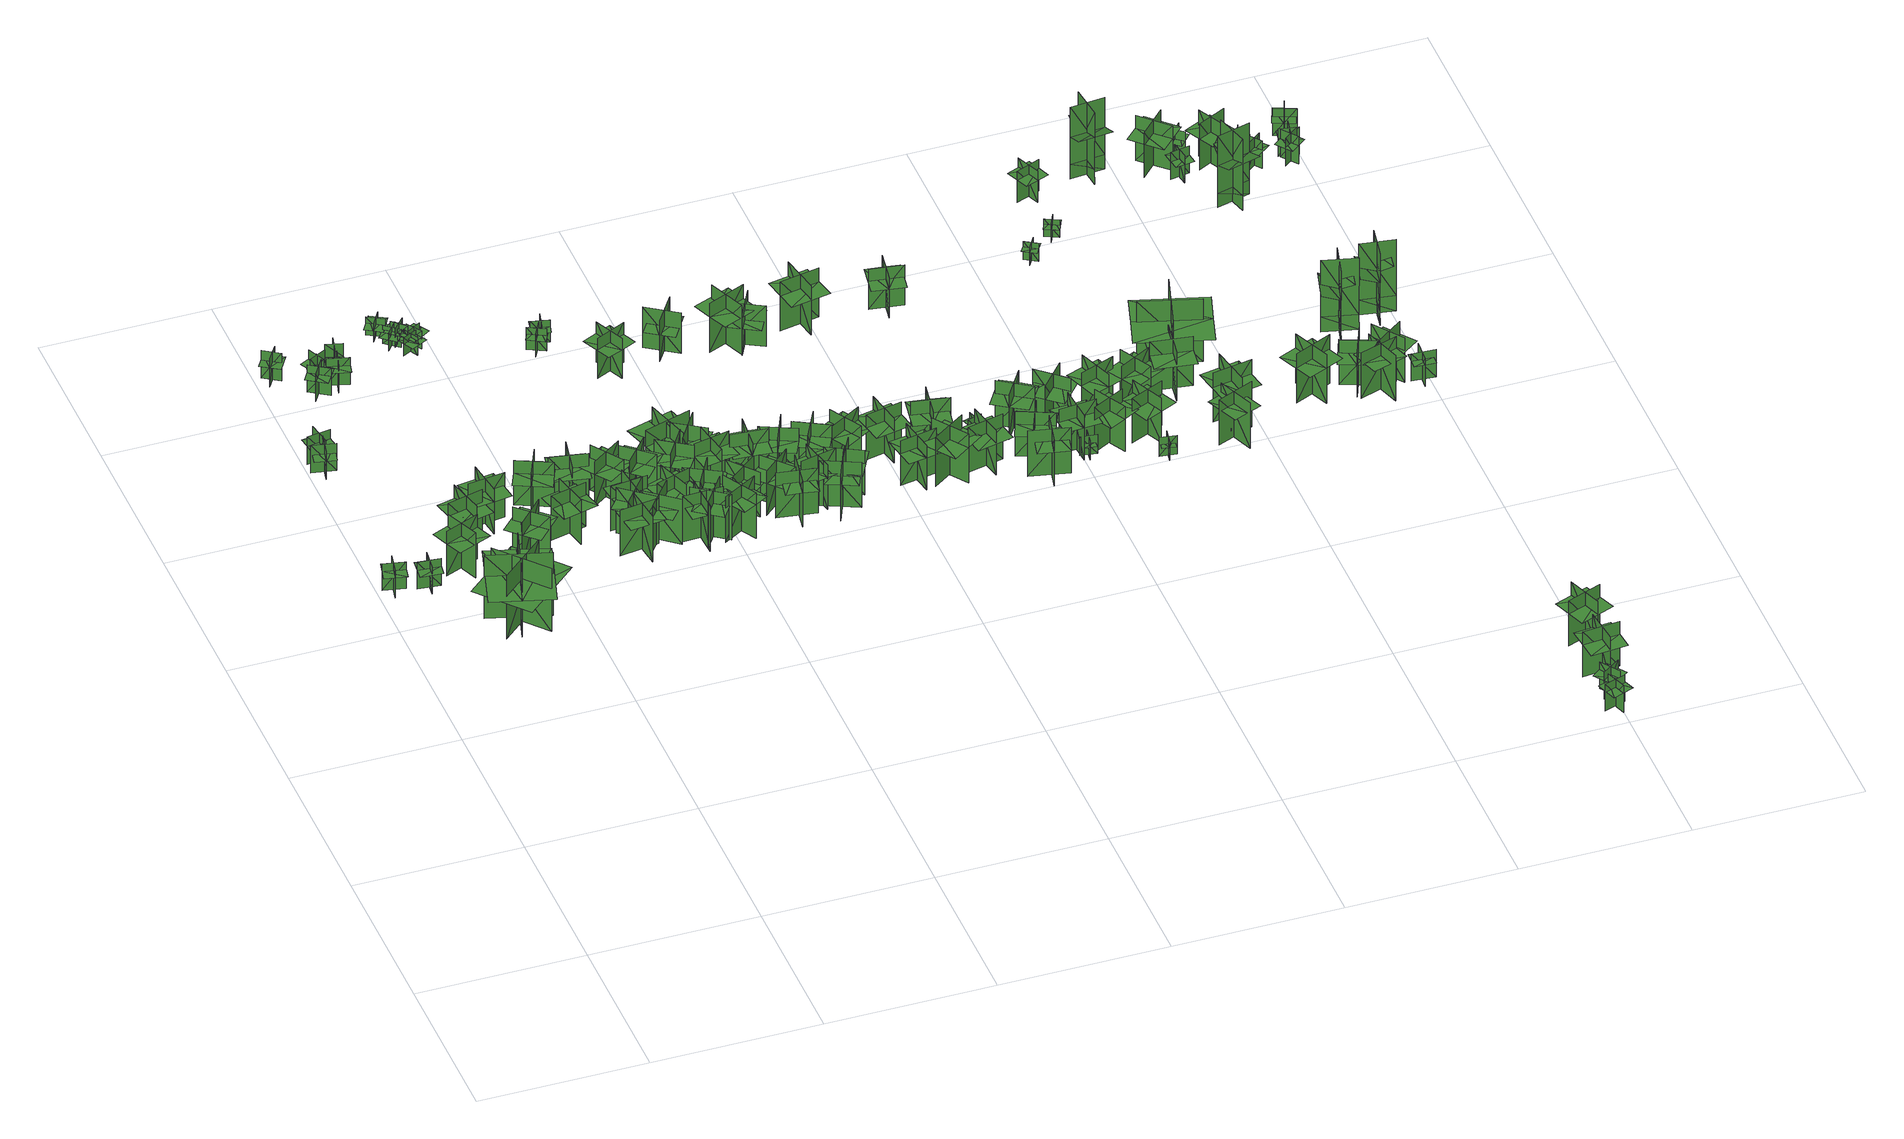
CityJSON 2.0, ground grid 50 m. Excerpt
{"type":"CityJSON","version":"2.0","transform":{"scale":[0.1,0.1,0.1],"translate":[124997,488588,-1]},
"CityObjects":{
"tree1":{"type":"SolitaryVegetationObject","geometry":[{"type":"MultiSurface","lod":"1","boundaries":[[[0,1,2]],[[0,2,3]],[[4,5,6]],[[4,6,7]],[[8,9,10]],[[8,10,11]],[[8,11,12]],[[8,12,13]]]}]},
"tree2":{"type":"SolitaryVegetationObject","geometry":[{"type":"MultiSurface","lod":"1","boundaries":[[[14,15,16]],[[14,16,17]],[[18,19,20]],[[18,20,21]],[[22,23,24]],[[22,24,25]],[[22,25,26]],[[22,26,27]]]}]},
"tree3":{"type":"SolitaryVegetationObject","geometry":[{"type":"MultiSurface","lod":"1","boundaries":[[[28,29,30]],[[28,30,31]],[[32,33,34]],[[32,34,35]],[[36,37,38]],[[36,38,39]],[[36,37,40]],[[36,40,41]]]}]},
"tree4":{"type":"SolitaryVegetationObject","geometry":[{"type":"MultiSurface","lod":"1","boundaries":[[[42,43,44]],[[42,44,45]],[[46,47,48]],[[46,48,49]],[[50,51,52]],[[50,52,53]],[[50,51,54]],[[50,54,55]]]}]},
"tree5":{"type":"SolitaryVegetationObject","geometry":[{"type":"MultiSurface","lod":"1","boundaries":[[[56,57,58]],[[56,58,59]],[[60,61,62]],[[60,62,63]],[[64,65,66]],[[64,66,67]],[[64,67,68]],[[64,68,69]]]}]},
"tree6":{"type":"SolitaryVegetationObject","geometry":[{"type":"MultiSurface","lod":"1","boundaries":[[[70,71,72]],[[70,72,73]],[[74,75,76]],[[74,76,77]],[[78,79,80]],[[78,80,81]],[[78,81,82]],[[78,82,83]]]}]},
"tree7":{"type":"SolitaryVegetationObject","geometry":[{"type":"MultiSurface","lod":"1","boundaries":[[[84,85,86]],[[84,86,87]],[[88,89,90]],[[88,90,91]],[[92,93,94]],[[92,94,95]],[[92,95,96]],[[92,96,97]]]}]},
"tree8":{"type":"SolitaryVegetationObject","geometry":[{"type":"MultiSurface","lod":"1","boundaries":[[[98,99,100]],[[98,100,101]],[[102,103,104]],[[102,104,105]],[[106,107,108]],[[106,108,109]],[[106,109,110]],[[106,110,111]]]}]},
"tree9":{"type":"SolitaryVegetationObject","geometry":[{"type":"MultiSurface","lod":"1","boundaries":[[[112,113,114]],[[112,114,115]],[[116,117,118]],[[116,118,119]],[[120,121,122]],[[120,122,123]],[[120,124,125]],[[120,125,121]]]}]},
"tree10":{"type":"SolitaryVegetationObject","geometry":[{"type":"MultiSurface","lod":"1","boundaries":[[[126,127,128]],[[126,128,129]],[[130,131,132]],[[130,132,133]],[[134,135,136]],[[134,136,137]],[[134,137,138]],[[134,138,139]]]}]},
"tree11":{"type":"SolitaryVegetationObject","geometry":[{"type":"MultiSurface","lod":"1","boundaries":[[[140,141,142]],[[140,142,143]],[[144,145,146]],[[144,146,147]],[[148,149,150]],[[148,150,151]],[[148,151,152]],[[148,152,153]]]}]},
"tree12":{"type":"SolitaryVegetationObject","geometry":[{"type":"MultiSurface","lod":"1","boundaries":[[[154,155,156]],[[154,156,157]],[[158,159,160]],[[158,160,161]],[[162,163,164]],[[162,164,165]],[[162,166,167]],[[162,167,163]]]}]},
"tree13":{"type":"SolitaryVegetationObject","geometry":[{"type":"MultiSurface","lod":"1","boundaries":[[[168,169,170]],[[168,170,171]],[[172,173,174]],[[172,174,175]],[[176,177,178]],[[176,178,179]],[[176,179,180]],[[176,180,181]]]}]},
"tree14":{"type":"SolitaryVegetationObject","geometry":[{"type":"MultiSurface","lod":"1","boundaries":[[[182,183,184]],[[182,184,185]],[[186,187,188]],[[186,188,189]],[[190,191,192]],[[190,192,193]],[[190,193,194]],[[190,194,195]]]}]},
"tree15":{"type":"SolitaryVegetationObject","geometry":[{"type":"MultiSurface","lod":"1","boundaries":[[[196,197,198]],[[196,198,199]],[[200,201,202]],[[200,202,203]],[[204,205,206]],[[204,206,207]],[[204,207,208]],[[204,208,209]]]}]},
"tree16":{"type":"SolitaryVegetationObject","geometry":[{"type":"MultiSurface","lod":"1","boundaries":[[[210,211,212]],[[210,212,213]],[[214,215,216]],[[214,216,217]],[[218,219,215]],[[218,215,214]],[[220,221,211]],[[220,211,210]],[[210,211,222]],[[210,222,223]],[[210,224,225]],[[210,225,211]]]}]},
"tree17":{"type":"SolitaryVegetationObject","geometry":[{"type":"MultiSurface","lod":"1","boundaries":[[[226,227,228]],[[226,228,229]],[[230,231,232]],[[230,232,233]],[[234,235,236]],[[234,236,237]],[[234,237,238]],[[234,238,239]]]}]},
"tree18":{"type":"SolitaryVegetationObject","geometry":[{"type":"MultiSurface","lod":"1","boundaries":[[[240,241,242]],[[240,242,243]],[[244,245,246]],[[244,246,247]],[[248,249,250]],[[248,250,251]],[[248,251,252]],[[248,252,253]]]}]},
"tree19":{"type":"SolitaryVegetationObject","geometry":[{"type":"MultiSurface","lod":"1","boundaries":[[[254,255,256]],[[254,256,257]],[[258,259,260]],[[258,260,261]],[[262,263,264]],[[262,264,265]],[[262,265,266]],[[262,266,267]]]}]},
"tree20":{"type":"SolitaryVegetationObject","geometry":[{"type":"MultiSurface","lod":"1","boundaries":[[[268,269,270]],[[268,270,271]],[[272,273,274]],[[272,274,275]],[[276,277,278]],[[276,278,279]],[[276,279,280]],[[276,280,281]]]}]},
"tree21":{"type":"SolitaryVegetationObject","geometry":[{"type":"MultiSurface","lod":"1","boundaries":[[[282,283,284]],[[282,284,285]],[[286,287,288]],[[286,288,289]],[[290,291,292]],[[290,292,293]],[[290,294,295]],[[290,295,291]]]}]},
"tree22":{"type":"SolitaryVegetationObject","geometry":[{"type":"MultiSurface","lod":"1","boundaries":[[[296,297,298]],[[296,298,299]],[[300,301,302]],[[300,302,303]],[[304,305,306]],[[304,306,307]],[[304,307,308]],[[304,308,309]]]}]},
"tree23":{"type":"SolitaryVegetationObject","geometry":[{"type":"MultiSurface","lod":"1","boundaries":[[[310,311,312]],[[310,312,313]],[[314,315,316]],[[314,316,317]],[[318,319,320]],[[318,320,321]],[[318,322,323]],[[318,323,319]]]}]},
"tree24":{"type":"SolitaryVegetationObject","geometry":[{"type":"MultiSurface","lod":"1","boundaries":[[[324,325,326]],[[324,326,327]],[[328,329,330]],[[328,330,331]],[[332,333,334]],[[332,334,335]],[[332,335,336]],[[332,336,337]]]}]},
"tree25":{"type":"SolitaryVegetationObject","geometry":[{"type":"MultiSurface","lod":"1","boundaries":[[[338,339,340]],[[338,340,341]],[[342,343,344]],[[342,344,345]],[[346,347,348]],[[346,348,349]],[[346,349,350]],[[346,350,351]]]}]},
"tree26":{"type":"SolitaryVegetationObject","geometry":[{"type":"MultiSurface","lod":"1","boundaries":[[[352,353,354]],[[352,354,355]],[[356,357,358]],[[356,358,359]],[[360,361,362]],[[360,362,363]],[[360,363,364]],[[360,364,365]]]}]},
"tree27":{"type":"SolitaryVegetationObject","geometry":[{"type":"MultiSurface","lod":"1","boundaries":[[[366,367,368]],[[366,368,369]],[[370,371,372]],[[370,372,373]],[[374,375,376]],[[374,376,377]],[[374,377,378]],[[374,378,379]]]}]},
"tree28":{"type":"SolitaryVegetationObject","geometry":[{"type":"MultiSurface","lod":"1","boundaries":[[[380,381,382]],[[380,382,383]],[[384,385,386]],[[384,386,387]],[[388,389,390]],[[388,390,391]],[[388,391,392]],[[388,392,393]]]}]},
"tree29":{"type":"SolitaryVegetationObject","geometry":[{"type":"MultiSurface","lod":"1","boundaries":[[[394,395,396]],[[394,396,397]],[[398,399,400]],[[398,400,401]],[[402,403,404]],[[402,404,405]],[[402,406,407]],[[402,407,403]]]}]},
"tree30":{"type":"SolitaryVegetationObject","geometry":[{"type":"MultiSurface","lod":"1","boundaries":[[[408,409,410]],[[408,410,411]],[[412,413,414]],[[412,414,415]],[[416,417,418]],[[416,418,419]],[[416,419,420]],[[416,420,421]]]}]},
"tree31":{"type":"SolitaryVegetationObject","geometry":[{"type":"MultiSurface","lod":"1","boundaries":[[[422,423,424]],[[422,424,425]],[[426,427,428]],[[426,428,429]],[[430,431,432]],[[430,432,433]],[[430,433,434]],[[430,434,435]]]}]},
"tree32":{"type":"SolitaryVegetationObject","geometry":[{"type":"MultiSurface","lod":"1","boundaries":[[[436,437,438]],[[436,438,439]],[[440,441,442]],[[440,442,443]],[[444,445,446]],[[444,446,447]],[[444,448,449]],[[444,449,445]]]}]},
"tree33":{"type":"SolitaryVegetationObject","geometry":[{"type":"MultiSurface","lod":"1","boundaries":[[[450,451,452]],[[450,452,453]],[[454,455,456]],[[454,456,457]],[[458,459,460]],[[458,460,461]],[[458,462,463]],[[458,463,459]]]}]},
"tree34":{"type":"SolitaryVegetationObject","geometry":[{"type":"MultiSurface","lod":"1","boundaries":[[[464,465,466]],[[464,466,467]],[[468,469,470]],[[468,470,471]],[[472,473,474]],[[472,474,475]],[[472,475,476]],[[472,476,477]]]}]},
"tree35":{"type":"SolitaryVegetationObject","geometry":[{"type":"MultiSurface","lod":"1","boundaries":[[[478,479,480]],[[478,480,481]],[[482,483,484]],[[482,484,485]],[[486,487,488]],[[486,488,489]],[[486,489,490]],[[486,490,491]]]}]},
"tree36":{"type":"SolitaryVegetationObject","geometry":[{"type":"MultiSurface","lod":"1","boundaries":[[[492,493,494]],[[492,494,495]],[[496,497,498]],[[496,498,499]],[[500,501,502]],[[500,502,503]],[[500,504,505]],[[500,505,501]]]}]},
"tree37":{"type":"SolitaryVegetationObject","geometry":[{"type":"MultiSurface","lod":"1","boundaries":[[[506,507,508]],[[506,508,509]],[[510,511,512]],[[510,512,513]],[[514,515,516]],[[514,516,517]],[[514,517,518]],[[514,518,519]]]}]},
"tree38":{"type":"SolitaryVegetationObject","geometry":[{"type":"MultiSurface","lod":"1","boundaries":[[[520,521,522]],[[520,522,523]],[[524,525,526]],[[524,526,527]],[[528,529,530]],[[528,530,531]],[[528,531,532]],[[528,532,533]]]}]},
"tree39":{"type":"SolitaryVegetationObject","geometry":[{"type":"MultiSurface","lod":"1","boundaries":[[[534,535,536]],[[534,536,537]],[[538,539,540]],[[538,540,541]],[[542,543,544]],[[542,544,545]],[[542,543,546]],[[542,546,547]]]}]},
"tree40":{"type":"SolitaryVegetationObject","geometry":[{"type":"MultiSurface","lod":"1","boundaries":[[[548,549,550]],[[548,550,551]],[[552,553,554]],[[552,554,555]],[[556,557,558]],[[556,558,559]],[[556,559,560]],[[556,560,561]]]}]},
"tree41":{"type":"SolitaryVegetationObject","geometry":[{"type":"MultiSurface","lod":"1","boundaries":[[[562,563,564]],[[562,564,565]],[[566,567,568]],[[566,568,569]],[[570,571,572]],[[570,572,573]],[[570,573,574]],[[570,574,575]]]}]},
"tree42":{"type":"SolitaryVegetationObject","geometry":[{"type":"MultiSurface","lod":"1","boundaries":[[[576,577,578]],[[576,578,579]],[[580,581,582]],[[580,582,583]],[[584,585,586]],[[584,586,587]],[[584,587,588]],[[584,588,589]]]}]},
"tree43":{"type":"SolitaryVegetationObject","geometry":[{"type":"MultiSurface","lod":"1","boundaries":[[[590,591,592]],[[590,592,593]],[[594,595,596]],[[594,596,597]],[[598,599,600]],[[598,600,601]],[[598,601,602]],[[598,602,603]]]}]},
"tree44":{"type":"SolitaryVegetationObject","geometry":[{"type":"MultiSurface","lod":"1","boundaries":[[[604,605,606]],[[604,606,607]],[[608,609,610]],[[608,610,611]],[[612,613,614]],[[612,614,615]],[[612,615,616]],[[612,616,617]]]}]},
"tree45":{"type":"SolitaryVegetationObject","geometry":[{"type":"MultiSurface","lod":"1","boundaries":[[[618,619,620]],[[618,620,621]],[[622,623,624]],[[622,624,625]],[[626,627,628]],[[626,628,629]],[[626,629,630]],[[626,630,631]]]}]},
"tree46":{"type":"SolitaryVegetationObject","geometry":[{"type":"MultiSurface","lod":"1","boundaries":[[[632,633,634]],[[632,634,635]],[[636,637,638]],[[636,638,639]],[[640,641,642]],[[640,642,643]],[[640,644,645]],[[640,645,641]]]}]},
"tree47":{"type":"SolitaryVegetationObject","geometry":[{"type":"MultiSurface","lod":"1","boundaries":[[[646,647,648]],[[646,648,649]],[[650,651,652]],[[650,652,653]],[[654,655,656]],[[654,656,657]],[[654,657,658]],[[654,658,659]]]}]},
"tree48":{"type":"SolitaryVegetationObject","geometry":[{"type":"MultiSurface","lod":"1","boundaries":[[[660,661,662]],[[660,662,663]],[[664,665,666]],[[664,666,667]],[[668,669,670]],[[668,670,671]],[[668,671,672]],[[668,672,673]]]}]},
"tree49":{"type":"SolitaryVegetationObject","geometry":[{"type":"MultiSurface","lod":"1","boundaries":[[[674,675,676]],[[674,676,677]],[[678,679,680]],[[678,680,681]],[[682,683,684]],[[682,684,685]],[[682,685,686]],[[682,686,687]]]}]},
"tree50":{"type":"SolitaryVegetationObject","geometry":[{"type":"MultiSurface","lod":"1","boundaries":[[[688,689,690]],[[688,690,691]],[[692,693,694]],[[692,694,695]],[[696,697,698]],[[696,698,699]],[[696,700,701]],[[696,701,697]]]}]},
"tree51":{"type":"SolitaryVegetationObject","geometry":[{"type":"MultiSurface","lod":"1","boundaries":[[[702,703,704]],[[702,704,705]],[[706,707,708]],[[706,708,709]],[[710,711,712]],[[710,712,713]],[[710,713,714]],[[710,714,715]]]}]},
"tree52":{"type":"SolitaryVegetationObject","geometry":[{"type":"MultiSurface","lod":"1","boundaries":[[[716,717,718]],[[716,718,719]],[[720,721,722]],[[720,722,723]],[[724,725,726]],[[724,726,727]],[[724,727,728]],[[724,728,729]]]}]},
"tree53":{"type":"SolitaryVegetationObject","geometry":[{"type":"MultiSurface","lod":"1","boundaries":[[[730,731,732]],[[730,732,733]],[[734,735,736]],[[734,736,737]],[[738,739,740]],[[738,740,741]],[[738,741,742]],[[738,742,743]]]}]},
"tree54":{"type":"SolitaryVegetationObject","geometry":[{"type":"MultiSurface","lod":"1","boundaries":[[[744,745,746]],[[744,746,747]],[[748,749,750]],[[748,750,751]],[[752,753,754]],[[752,754,755]],[[752,755,756]],[[752,756,757]]]}]},
"tree55":{"type":"SolitaryVegetationObject","geometry":[{"type":"MultiSurface","lod":"1","boundaries":[[[758,759,760]],[[758,760,761]],[[762,763,764]],[[762,764,765]],[[766,767,768]],[[766,768,769]],[[766,770,771]],[[766,771,767]]]}]},
"tree56":{"type":"SolitaryVegetationObject","geometry":[{"type":"MultiSurface","lod":"1","boundaries":[[[772,773,774]],[[772,774,775]],[[776,777,778]],[[776,778,779]],[[780,781,782]],[[780,782,783]],[[780,783,784]],[[780,784,785]]]}]},
"tree57":{"type":"SolitaryVegetationObject","geometry":[{"type":"MultiSurface","lod":"1","boundaries":[[[786,787,788]],[[786,788,789]],[[790,791,792]],[[790,792,793]],[[794,795,796]],[[794,796,797]],[[794,797,798]],[[794,798,799]]]}]},
"tree58":{"type":"SolitaryVegetationObject","geometry":[{"type":"MultiSurface","lod":"1","boundaries":[[[800,801,802]],[[800,802,803]],[[804,805,806]],[[804,806,807]],[[808,809,810]],[[808,810,811]],[[808,811,812]],[[808,812,813]]]}]},
"tree59":{"type":"SolitaryVegetationObject","geometry":[{"type":"MultiSurface","lod":"1","boundaries":[[[814,815,816]],[[814,816,817]],[[818,819,820]],[[818,820,821]],[[822,823,824]],[[822,824,825]],[[822,825,826]],[[822,826,827]]]}]},
"tree60":{"type":"SolitaryVegetationObject","geometry":[{"type":"MultiSurface","lod":"1","boundaries":[[[828,829,830]],[[828,830,831]],[[832,833,834]],[[832,834,835]],[[836,837,838]],[[836,838,839]],[[836,839,840]],[[836,840,841]]]}]},
"tree61":{"type":"SolitaryVegetationObject","geometry":[{"type":"MultiSurface","lod":"1","boundaries":[[[842,843,844]],[[842,844,845]],[[846,847,848]],[[846,848,849]],[[850,851,852]],[[850,852,853]],[[850,853,854]],[[850,854,855]]]}]},
"tree62":{"type":"SolitaryVegetationObject","geometry":[{"type":"MultiSurface","lod":"1","boundaries":[[[856,857,858]],[[856,858,859]],[[860,861,862]],[[860,862,863]],[[864,865,866]],[[864,866,867]],[[864,867,868]],[[864,868,869]]]}]},
"tree63":{"type":"SolitaryVegetationObject","geometry":[{"type":"MultiSurface","lod":"1","boundaries":[[[870,871,872]],[[870,872,873]],[[874,875,876]],[[874,876,877]],[[878,879,880]],[[878,880,881]],[[878,882,883]],[[878,883,879]]]}]},
"tree64":{"type":"SolitaryVegetationObject","geometry":[{"type":"MultiSurface","lod":"1","boundaries":[[[884,885,886]],[[884,886,887]],[[888,889,890]],[[888,890,891]],[[892,893,894]],[[892,894,895]],[[892,895,896]],[[892,896,897]]]}]},
"tree65":{"type":"SolitaryVegetationObject","geometry":[{"type":"MultiSurface","lod":"1","boundaries":[[[898,899,900]],[[898,900,901]],[[902,903,904]],[[902,904,905]],[[906,907,908]],[[906,908,909]],[[906,909,910]],[[906,910,911]]]}]},
"tree66":{"type":"SolitaryVegetationObject","geometry":[{"type":"MultiSurface","lod":"1","boundaries":[[[912,913,914]],[[912,914,915]],[[916,917,918]],[[916,918,919]],[[920,921,922]],[[920,922,923]],[[920,923,924]],[[920,924,925]]]}]},
"tree67":{"type":"SolitaryVegetationObject","geometry":[{"type":"MultiSurface","lod":"1","boundaries":[[[926,927,928]],[[926,928,929]],[[930,931,932]],[[930,932,933]],[[934,935,936]],[[934,936,937]],[[934,937,938]],[[934,938,939]]]}]},
"tree68":{"type":"SolitaryVegetationObject","geometry":[{"type":"MultiSurface","lod":"1","boundaries":[[[940,941,942]],[[940,942,943]],[[944,945,946]],[[944,946,947]],[[948,949,950]],[[948,950,951]],[[948,951,952]],[[948,952,953]]]}]},
"tree69":{"type":"SolitaryVegetationObject","geometry":[{"type":"MultiSurface","lod":"1","boundaries":[[[954,955,956]],[[954,956,957]],[[958,959,960]],[[958,960,961]],[[962,963,964]],[[962,964,965]],[[962,965,966]],[[962,966,967]]]}]},
"tree70":{"type":"SolitaryVegetationObject","geometry":[{"type":"MultiSurface","lod":"1","boundaries":[[[968,969,970]],[[968,970,971]],[[972,973,974]],[[972,974,975]],[[976,977,978]],[[976,978,979]],[[976,979,980]],[[976,980,981]]]}]},
"tree71":{"type":"SolitaryVegetationObject","geometry":[{"type":"MultiSurface","lod":"1","boundaries":[[[982,983,984]],[[982,984,985]],[[986,987,988]],[[986,988,989]],[[990,991,992]],[[990,992,993]],[[990,993,994]],[[990,994,995]]]}]},
"tree72":{"type":"SolitaryVegetationObject","geometry":[{"type":"MultiSurface","lod":"1","boundaries":[[[996,997,998]],[[996,998,999]],[[1000,1001,1002]],[[1000,1002,1003]],[[1004,1005,1006]],[[1004,1006,1007]],[[1004,1007,1008]],[[1004,1008,1009]]]}]},
"tree73":{"type":"SolitaryVegetationObject","geometry":[{"type":"MultiSurface","lod":"1","boundaries":[[[1010,1011,1012]],[[1010,1012,1013]],[[1014,1015,1016]],[[1014,1016,1017]],[[1018,1019,1020]],[[1018,1020,1021]],[[1018,1021,1022]],[[1018,1022,1023]]]}]},
"tree74":{"type":"SolitaryVegetationObject","geometry":[{"type":"MultiSurface","lod":"1","boundaries":[[[1024,1025,1026]],[[1024,1026,1027]],[[1028,1029,1030]],[[1028,1030,1031]],[[1032,1033,1034]],[[1032,1034,1035]],[[1032,1035,1036]],[[1032,1036,1037]]]}]},
"tree75":{"type":"SolitaryVegetationObject","geometry":[{"type":"MultiSurface","lod":"1","boundaries":[[[1038,1039,1040]],[[1038,1040,1041]],[[1042,1043,1044]],[[1042,1044,1045]],[[1046,1047,1048]],[[1046,1048,1049]],[[1046,1049,1050]],[[1046,1050,1051]]]}]},
"tree76":{"type":"SolitaryVegetationObject","geometry":[{"type":"MultiSurface","lod":"1","boundaries":[[[1052,1053,1054]],[[1052,1054,1055]],[[1056,1057,1058]],[[1056,1058,1059]],[[1060,1061,1062]],[[1060,1062,1063]],[[1060,1064,1065]],[[1060,1065,1061]]]}]},
"tree77":{"type":"SolitaryVegetationObject","geometry":[{"type":"MultiSurface","lod":"1","boundaries":[[[1066,1067,1068]],[[1066,1068,1069]],[[1070,1071,1072]],[[1070,1072,1073]],[[1074,1075,1076]],[[1074,1076,1077]],[[1074,1077,1078]],[[1074,1078,1079]]]}]},
"tree78":{"type":"SolitaryVegetationObject","geometry":[{"type":"MultiSurface","lod":"1","boundaries":[[[1080,1081,1082]],[[1080,1082,1083]],[[1084,1085,1086]],[[1084,1086,1087]],[[1088,1089,1090]],[[1088,1090,1091]],[[1088,1091,1092]],[[1088,1092,1093]]]}]},
"tree79":{"type":"SolitaryVegetationObject","geometry":[{"type":"MultiSurface","lod":"1","boundaries":[[[1094,1095,1096]],[[1094,1096,1097]],[[1098,1099,1100]],[[1098,1100,1101]],[[1102,1103,1104]],[[1102,1104,1105]],[[1102,1105,1106]],[[1102,1106,1107]]]}]},
"tree80":{"type":"SolitaryVegetationObject","geometry":[{"type":"MultiSurface","lod":"1","boundaries":[[[1108,1109,1110]],[[1108,1110,1111]],[[1112,1113,1114]],[[1112,1114,1115]],[[1116,1117,1118]],[[1116,1118,1119]],[[1116,1119,1120]],[[1116,1120,1121]]]}]},
"tree81":{"type":"SolitaryVegetationObject","geometry":[{"type":"MultiSurface","lod":"1","boundaries":[[[1122,1123,1124]],[[1122,1124,1125]],[[1126,1127,1128]],[[1126,1128,1129]],[[1130,1131,1132]],[[1130,1132,1133]],[[1130,1133,1134]],[[1130,1134,1135]]]}]},
"tree82":{"type":"SolitaryVegetationObject","geometry":[{"type":"MultiSurface","lod":"1","boundaries":[[[1136,1137,1138]],[[1136,1138,1139]],[[1140,1141,1142]],[[1140,1142,1143]],[[1144,1145,1146]],[[1144,1146,1147]],[[1144,1147,1148]],[[1144,1148,1149]]]}]},
"tree83":{"type":"SolitaryVegetationObject","geometry":[{"type":"MultiSurface","lod":"1","boundaries":[[[1150,1151,1152]],[[1150,1152,1153]],[[1154,1155,1156]],[[1154,1156,1157]],[[1158,1159,1160]],[[1158,1160,1161]],[[1158,1161,1162]],[[1158,1162,1163]]]}]},
"tree84":{"type":"SolitaryVegetationObject","geometry":[{"type":"MultiSurface","lod":"1","boundaries":[[[1164,1165,1166]],[[1164,1166,1167]],[[1168,1169,1170]],[[1168,1170,1171]],[[1172,1173,1174]],[[1172,1174,1175]],[[1172,1175,1176]],[[1172,1176,1177]]]}]},
"tree85":{"type":"SolitaryVegetationObject","geometry":[{"type":"MultiSurface","lod":"1","boundaries":[[[1178,1179,1180]],[[1178,1180,1181]],[[1182,1183,1184]],[[1182,1184,1185]],[[1186,1187,1188]],[[1186,1188,1189]],[[1186,1189,1190]],[[1186,1190,1191]]]}]},
"tree86":{"type":"SolitaryVegetationObject","geometry":[{"type":"MultiSurface","lod":"1","boundaries":[[[1192,1193,1194]],[[1192,1194,1195]],[[1196,1197,1198]],[[1196,1198,1199]],[[1200,1201,1202]],[[1200,1202,1203]],[[1200,1203,1204]],[[1200,1204,1205]]]}]},
"tree87":{"type":"SolitaryVegetationObject","geometry":[{"type":"MultiSurface","lod":"1","boundaries":[[[1206,1207,1208]],[[1206,1208,1209]],[[1210,1211,1212]],[[1210,1212,1213]],[[1214,1215,1216]],[[1214,1216,1217]],[[1214,1217,1218]],[[1214,1218,1219]]]}]},
"tree88":{"type":"SolitaryVegetationObject","geometry":[{"type":"MultiSurface","lod":"1","boundaries":[[[1220,1221,1222]],[[1220,1222,1223]],[[1224,1225,1226]],[[1224,1226,1227]],[[1228,1229,1225]],[[1228,1225,1224]],[[1230,1231,1221]],[[1230,1221,1220]],[[1232,1233,1234]],[[1232,1234,1235]],[[1236,1237,1238]],[[1236,1238,1239]]]}]},
"tree89":{"type":"SolitaryVegetationObject","geometry":[{"type":"MultiSurface","lod":"1","boundaries":[[[1240,1241,1242]],[[1240,1242,1243]],[[1244,1245,1246]],[[1244,1246,1247]],[[1248,1249,1250]],[[1248,1250,1251]],[[1248,1251,1252]],[[1248,1252,1253]]]}]},
"tree90":{"type":"SolitaryVegetationObject","geometry":[{"type":"MultiSurface","lod":"1","boundaries":[[[1254,1255,1256]],[[1254,1256,1257]],[[1258,1259,1260]],[[1258,1260,1261]],[[1262,1263,1264]],[[1262,1264,1265]],[[1262,1266,1267]],[[1262,1267,1263]]]}]},
"tree91":{"type":"SolitaryVegetationObject","geometry":[{"type":"MultiSurface","lod":"1","boundaries":[[[1268,1269,1270]],[[1268,1270,1271]],[[1272,1273,1274]],[[1272,1274,1275]],[[1276,1277,1278]],[[1276,1278,1279]],[[1276,1279,1280]],[[1276,1280,1281]]]}]},
"tree92":{"type":"SolitaryVegetationObject","geometry":[{"type":"MultiSurface","lod":"1","boundaries":[[[1282,1283,1284]],[[1282,1284,1285]],[[1286,1287,1288]],[[1286,1288,1289]],[[1290,1291,1287]],[[1290,1287,1286]],[[1292,1293,1283]],[[1292,1283,1282]],[[1294,1295,1296]],[[1294,1296,1297]],[[1298,1299,1300]],[[1298,1300,1301]]]}]},
"tree93":{"type":"SolitaryVegetationObject","geometry":[{"type":"MultiSurface","lod":"1","boundaries":[[[1302,1303,1304]],[[1302,1304,1305]],[[1306,1307,1308]],[[1306,1308,1309]],[[1310,1311,1312]],[[1310,1312,1313]],[[1310,1313,1314]],[[1310,1314,1315]]]}]},
"tree94":{"type":"SolitaryVegetationObject","geometry":[{"type":"MultiSurface","lod":"1","boundaries":[[[1316,1317,1318]],[[1316,1318,1319]],[[1320,1321,1322]],[[1320,1322,1323]],[[1324,1325,1326]],[[1324,1326,1327]],[[1324,1328,1329]],[[1324,1329,1325]]]}]},
"tree95":{"type":"SolitaryVegetationObject","geometry":[{"type":"MultiSurface","lod":"1","boundaries":[[[1330,1331,1332]],[[1330,1332,1333]],[[1334,1335,1336]],[[1334,1336,1337]],[[1338,1339,1340]],[[1338,1340,1341]],[[1338,1342,1343]],[[1338,1343,1339]]]}]},
"tree96":{"type":"SolitaryVegetationObject","geometry":[{"type":"MultiSurface","lod":"1","boundaries":[[[1344,1345,1346]],[[1344,1346,1347]],[[1348,1349,1350]],[[1348,1350,1351]],[[1352,1353,1354]],[[1352,1354,1355]],[[1352,1356,1357]],[[1352,1357,1353]]]}]},
"tree97":{"type":"SolitaryVegetationObject","geometry":[{"type":"MultiSurface","lod":"1","boundaries":[[[1358,1359,1360]],[[1358,1360,1361]],[[1362,1363,1364]],[[1362,1364,1365]],[[1366,1367,1363]],[[1366,1363,1362]],[[1368,1369,1359]],[[1368,1359,1358]],[[1370,1371,1372]],[[1370,1372,1373]],[[1374,1375,1376]],[[1374,1376,1377]]]}]},
"tree98":{"type":"SolitaryVegetationObject","geometry":[{"type":"MultiSurface","lod":"1","boundaries":[[[1378,1379,1380]],[[1378,1380,1381]],[[1382,1383,1384]],[[1382,1384,1385]],[[1386,1387,1383]],[[1386,1383,1382]],[[1388,1389,1379]],[[1388,1379,1378]],[[1390,1391,1392]],[[1390,1392,1393]],[[1394,1395,1396]],[[1394,1396,1397]]]}]},
"tree99":{"type":"SolitaryVegetationObject","geometry":[{"type":"MultiSurface","lod":"1","boundaries":[[[1398,1399,1400]],[[1398,1400,1401]],[[1402,1403,1404]],[[1402,1404,1405]],[[1406,1407,1408]],[[1406,1408,1409]],[[1406,1410,1411]],[[1406,1411,1407]]]}]},
"tree100":{"type":"SolitaryVegetationObject","geometry":[{"type":"MultiSurface","lod":"1","boundaries":[[[1412,1413,1414]],[[1412,1414,1415]],[[1416,1417,1418]],[[1416,1418,1419]],[[1420,1421,1422]],[[1420,1422,1423]],[[1420,1424,1425]],[[1420,1425,1421]]]}]},
"tree101":{"type":"SolitaryVegetationObject","geometry":[{"type":"MultiSurface","lod":"1","boundaries":[[[1426,1427,1428]],[[1426,1428,1429]],[[1430,1431,1432]],[[1430,1432,1433]],[[1434,1435,1436]],[[1434,1436,1437]],[[1434,1438,1439]],[[1434,1439,1435]]]}]},
"tree102":{"type":"SolitaryVegetationObject","geometry":[{"type":"MultiSurface","lod":"1","boundaries":[[[1440,1441,1442]],[[1440,1442,1443]],[[1444,1445,1446]],[[1444,1446,1447]],[[1448,1449,1450]],[[1448,1450,1451]],[[1448,1452,1453]],[[1448,1453,1449]]]}]},
"tree103":{"type":"SolitaryVegetationObject","geometry":[{"type":"MultiSurface","lod":"1","boundaries":[[[1454,1455,1456]],[[1454,1456,1457]],[[1458,1459,1460]],[[1458,1460,1461]],[[1462,1463,1464]],[[1462,1464,1465]],[[1462,1466,1467]],[[1462,1467,1463]]]}]},
"tree104":{"type":"SolitaryVegetationObject","geometry":[{"type":"MultiSurface","lod":"1","boundaries":[[[1468,1469,1470]],[[1468,1470,1471]],[[1472,1473,1474]],[[1472,1474,1475]],[[1476,1477,1478]],[[1476,1478,1479]],[[1476,1479,1480]],[[1476,1480,1481]]]}]}
},
"vertices":[
[46,1688,27],[32,1623,27],[32,1623,119],[46,1688,119],[9,1664,27],[74,1650,27],[74,1650,119],[9,1664,119],[9,1664,94],[2,1631,94],[67,1617,94],[74,1650,94],[81,1682,94],[16,1696,94],
[132,1604,27],[139,1670,27],[139,1670,119],[132,1604,119],[167,1632,27],[101,1638,27],[101,1638,119],[167,1632,119],[167,1632,93],[170,1665,93],[104,1671,93],[101,1638,93],[97,1605,93],[163,1599,93],
[33,2178,23],[48,2247,23],[48,2247,117],[33,2178,117],[73,2204,23],[4,2219,23],[4,2219,117],[73,2204,117],[35,2177,85],[50,2246,85],[15,2254,85],[1,2185,85],[78,2240,85],[63,2171,85],
[78,2271,20],[8,2261,20],[8,2261,114],[78,2271,114],[39,2300,20],[50,2230,20],[50,2230,114],[39,2300,114],[78,2274,83],[8,2263,83],[13,2228,83],[83,2239,83],[4,2291,83],[73,2302,83],
[382,1344,24],[382,1344,241],[259,1485,241],[259,1485,24],[256,1355,24],[256,1355,241],[392,1474,241],[392,1474,24],[235,1337,171],[297,1266,171],[466,1414,171],[404,1485,171],[342,1555,171],[173,1407,171],
[409,1406,26],[409,1406,243],[229,1457,243],[229,1457,26],[298,1347,26],[298,1347,243],[347,1520,243],[347,1520,26],[290,1320,172],[380,1294,172],[441,1510,172],[351,1536,172],[261,1562,172],[200,1346,172],
[224,1732,28],[266,1630,28],[266,1630,182],[224,1732,182],[195,1664,28],[298,1706,28],[298,1706,182],[195,1664,182],[195,1664,139],[216,1613,139],[319,1655,139],[298,1706,139],[276,1757,139],[174,1715,139],
[308,1739,29],[283,1847,29],[283,1847,183],[308,1739,183],[347,1802,29],[240,1776,29],[240,1776,183],[347,1802,183],[347,1802,140],[335,1855,140],[227,1830,140],[240,1776,140],[252,1723,140],[360,1748,140],
[21,2662,16],[69,2631,16],[69,2631,111],[21,2662,111],[30,2619,16],[61,2667,16],[61,2667,111],[30,2619,111],[30,2619,80],[61,2667,80],[34,2684,80],[4,2636,80],[57,2603,80],[87,2651,80],
[160,2570,18],[124,2514,18],[124,2514,111],[160,2570,111],[117,2561,18],[172,2525,18],[172,2525,111],[117,2561,111],[117,2561,85],[99,2533,85],[154,2497,85],[172,2525,85],[191,2552,85],[135,2589,85],
[319,1836,30],[429,1851,30],[429,1851,184],[319,1836,184],[377,1791,30],[362,1900,30],[362,1900,184],[377,1791,184],[377,1791,141],[432,1798,141],[417,1908,141],[362,1900,141],[307,1893,141],[323,1783,141],
[183,2605,18],[132,2580,18],[132,2580,112],[183,2605,112],[142,2619,18],[167,2568,18],[167,2568,112],[142,2619,112],[142,2619,81],[167,2568,81],[195,2582,81],[169,2633,81],[114,2605,81],[140,2554,81],
[399,1704,27],[480,1629,27],[480,1629,181],[399,1704,181],[401,1631,27],[477,1711,27],[477,1711,181],[401,1631,181],[401,1631,138],[442,1593,138],[517,1673,138],[477,1711,138],[437,1749,138],[361,1669,138],
[149,2646,19],[157,2646,19],[157,2656,19],[149,2656,19],[153,2646,22],[153,2646,15],[153,2656,15],[153,2656,22],[153,2653,22],[157,2653,22],[157,2653,15],[153,2653,15],[149,2653,15],[149,2653,22],
[212,2592,18],[196,2528,18],[196,2528,110],[212,2592,110],[174,2570,18],[238,2553,18],[238,2553,110],[174,2570,110],[174,2570,84],[166,2538,84],[230,2521,84],[238,2553,84],[246,2586,84],[182,2602,84],
[222,2649,64],[209,2599,64],[235,2593,64],[248,2642,64],[241,2619,64],[191,2632,64],[191,2629,111],[240,2616,111],[240,2616,17],[191,2629,17],[220,2649,17],[207,2600,17],[209,2599,111],[222,2649,111],[197,2655,64],[184,2606,64],
[538,1917,31],[493,1816,31],[493,1816,185],[538,1917,185],[469,1891,31],[570,1846,31],[570,1846,185],[469,1891,185],[469,1891,142],[447,1840,142],[548,1795,142],[570,1846,142],[593,1896,142],[492,1941,142],
[620,1735,32],[512,1709,32],[512,1709,185],[620,1735,185],[558,1774,32],[583,1666,32],[583,1666,185],[558,1774,185],[558,1774,142],[504,1761,142],[529,1653,142],[583,1666,142],[637,1679,142],[611,1787,142],
[609,1809,31],[629,1918,31],[629,1918,185],[609,1809,185],[670,1850,31],[561,1871,31],[561,1871,185],[670,1850,185],[670,1850,142],[680,1905,142],[571,1925,142],[561,1871,142],[551,1816,142],[660,1796,142],
[398,2721,13],[398,2721,75],[353,2748,75],[353,2748,13],[363,2712,13],[363,2712,75],[390,2757,75],[390,2757,13],[359,2706,55],[382,2692,55],[415,2747,55],[392,2761,55],[369,2774,55],[336,2719,55],
[667,1589,27],[784,1604,27],[784,1604,184],[667,1589,184],[741,1533,27],[726,1650,27],[726,1650,184],[741,1533,184],[677,1591,143],[784,1604,143],[778,1650,143],[671,1637,143],[683,1544,143],[790,1558,143],
[385,2703,8],[385,2703,70],[427,2670,70],[427,2670,8],[421,2706,8],[421,2706,70],[389,2666,70],[389,2666,8],[426,2713,50],[405,2729,50],[365,2678,50],[386,2662,50],[407,2645,50],[447,2696,50],
[783,1611,28],[691,1685,28],[691,1685,185],[783,1611,185],[772,1704,28],[698,1612,28],[698,1612,185],[772,1704,185],[775,1618,144],[691,1685,144],[662,1649,144],[746,1581,144],[804,1654,144],[720,1722,144],
[408,2667,15],[408,2667,78],[443,2707,78],[443,2707,15],[406,2703,15],[406,2703,78],[445,2669,78],[445,2669,15],[400,2708,57],[382,2688,57],[431,2646,57],[448,2666,57],[466,2686,57],[418,2728,57],
[468,2656,8],[468,2656,70],[420,2632,70],[420,2632,8],[456,2622,8],[456,2622,70],[433,2668,70],[433,2668,8],[460,2615,50],[484,2627,50],[454,2684,50],[431,2672,50],[407,2660,50],[436,2603,50],
[788,1708,30],[678,1696,30],[678,1696,184],[788,1708,184],[731,1754,30],[743,1644,30],[743,1644,184],[731,1754,184],[731,1754,141],[676,1748,141],[688,1638,141],[743,1644,141],[798,1650,141],[786,1760,141],
[444,2679,16],[444,2679,78],[473,2634,78],[473,2634,16],[479,2671,16],[479,2671,78],[436,2643,78],[436,2643,16],[486,2675,58],[472,2698,58],[418,2663,58],[432,2641,58],[446,2618,58],[500,2652,58],
[687,1882,32],[750,1791,32],[750,1791,186],[687,1882,186],[673,1809,32],[764,1873,32],[764,1873,186],[673,1809,186],[673,1809,143],[705,1764,143],[796,1827,143],[764,1873,143],[732,1918,143],[642,1855,143],
[842,1578,27],[750,1653,27],[750,1653,183],[842,1578,183],[831,1671,27],[757,1579,27],[757,1579,183],[831,1671,183],[834,1585,143],[750,1653,143],[721,1617,143],[804,1548,143],[863,1621,143],[779,1689,143],
[758,1854,32],[842,1782,32],[842,1782,186],[758,1854,186],[764,1780,32],[835,1865,32],[835,1865,186],[764,1780,186],[764,1780,143],[806,1745,143],[878,1829,143],[835,1865,143],[793,1901,143],[722,1816,143],
[873,1633,31],[837,1737,31],[837,1737,185],[873,1633,185],[906,1699,31],[801,1663,31],[801,1663,185],[906,1699,185],[906,1699,142],[888,1751,142],[783,1715,142],[801,1663,142],[819,1610,142],[924,1646,142],
[903,1525,26],[898,1644,26],[898,1644,182],[903,1525,182],[966,1594,26],[848,1590,26],[848,1590,182],[966,1594,182],[902,1536,142],[898,1644,142],[852,1642,142],[856,1534,142],[949,1537,142],[945,1645,142],
[970,1635,29],[902,1538,29],[902,1538,186],[970,1635,186],[878,1618,29],[974,1550,29],[974,1550,186],[878,1618,186],[964,1626,145],[902,1538,145],[940,1511,145],[1002,1600,145],[926,1653,145],[864,1565,145],
[987,1656,29],[890,1710,29],[890,1710,183],[987,1656,183],[967,1727,29],[913,1630,29],[913,1630,183],[967,1727,183],[967,1727,140],[919,1754,140],[865,1658,140],[913,1630,140],[961,1603,140],[1015,1700,140],
[878,1771,32],[939,1864,32],[939,1864,186],[878,1771,186],[951,1786,32],[858,1846,32],[858,1846,186],[951,1786,186],[951,1786,142],[981,1832,142],[889,1893,142],[858,1846,142],[828,1800,142],[920,1739,142],
[981,1639,27],[1039,1536,27],[1039,1536,184],[981,1639,184],[956,1548,27],[1059,1607,27],[1059,1607,184],[956,1548,184],[986,1630,144],[1039,1536,144],[1079,1559,144],[1026,1653,144],[945,1607,144],[998,1513,144],
[990,1932,16],[990,1932,187],[849,1890,187],[849,1890,16],[941,1845,16],[941,1845,187],[900,1981,187],[900,1981,16],[947,1824,131],[1017,1845,131],[967,2014,131],[896,1993,131],[826,1972,131],[876,1803,131],
[780,2490,34],[731,2515,34],[731,2515,111],[780,2490,111],[770,2525,34],[744,2476,34],[744,2476,111],[770,2525,111],[770,2525,89],[745,2538,89],[719,2489,89],[744,2476,89],[768,2463,89],[794,2512,89],
[1013,1846,28],[914,1909,28],[914,1909,185],[1013,1846,185],[996,1924,28],[932,1825,28],[932,1825,185],[996,1924,185],[1015,1849,132],[916,1912,132],[884,1862,132],[983,1799,132],[941,1952,132],[1041,1889,132],
[770,2501,36],[783,2555,36],[783,2555,113],[770,2501,113],[802,2521,36],[748,2533,36],[748,2533,113],[802,2521,113],[802,2521,91],[808,2548,91],[754,2560,91],[748,2533,91],[741,2506,91],[795,2494,91],
[1081,1618,29],[1010,1703,29],[1010,1703,183],[1081,1618,183],[1088,1691,29],[1003,1621,29],[1003,1621,183],[1088,1691,183],[1088,1691,139],[1053,1734,139],[968,1663,139],[1003,1621,139],[1039,1578,139],[1124,1649,139],
[993,1850,34],[1014,1742,34],[1014,1742,188],[993,1850,188],[952,1789,34],[1060,1811,34],[1060,1811,188],[952,1789,188],[952,1789,145],[962,1735,145],[1071,1756,145],[1060,1811,145],[1050,1865,145],[941,1844,145],
[872,2339,28],[963,2380,28],[963,2380,166],[872,2339,166],[934,2315,28],[893,2406,28],[893,2406,166],[934,2315,166],[934,2315,127],[980,2336,127],[939,2427,127],[893,2406,127],[848,2386,127],[889,2295,127],
[1103,1689,31],[1178,1606,31],[1178,1606,184],[1103,1689,184],[1099,1615,31],[1181,1689,31],[1181,1689,184],[1099,1615,184],[1099,1615,141],[1136,1574,141],[1218,1648,141],[1181,1689,141],[1144,1730,141],[1062,1656,141],
[1056,1794,34],[1166,1785,34],[1166,1785,188],[1056,1794,188],[1103,1738,34],[1112,1848,34],[1112,1848,188],[1103,1738,188],[1103,1738,144],[1158,1733,144],[1167,1843,144],[1112,1848,144],[1057,1853,144],[1048,1742,144],
[1193,1653,30],[1174,1537,30],[1174,1537,186],[1193,1653,186],[1118,1598,30],[1234,1579,30],[1234,1579,186],[1118,1598,186],[1192,1643,146],[1174,1537,146],[1220,1529,146],[1238,1635,146],[1146,1651,146],[1128,1544,146],
[1172,1733,32],[1218,1834,32],[1218,1834,186],[1172,1733,186],[1242,1759,32],[1141,1804,32],[1141,1804,186],[1242,1759,186],[1242,1759,143],[1264,1810,143],[1163,1855,143],[1141,1804,143],[1118,1754,143],[1219,1709,143],
[1201,1624,31],[1309,1647,31],[1309,1647,184],[1201,1624,184],[1263,1584,31],[1240,1692,31],[1240,1692,184],[1263,1584,184],[1263,1584,141],[1317,1595,141],[1294,1704,141],[1240,1692,141],[1186,1680,141],[1209,1572,141],
[1354,1564,29],[1248,1611,29],[1248,1611,184],[1354,1564,184],[1327,1633,29],[1327,1633,184],[1280,1527,184],[1280,1527,29],[1327,1633,135],[1283,1653,135],[1245,1568,135],[1289,1549,135],[1334,1529,135],[1371,1614,135],
[1055,2348,30],[1116,2438,30],[1116,2438,170],[1055,2348,170],[1122,2362,30],[1122,2362,170],[1032,2422,170],[1032,2422,30],[1056,2356,116],[1108,2435,116],[1072,2459,116],[1019,2381,116],[1094,2331,116],[1146,2409,116],
[1304,1816,32],[1253,1718,32],[1253,1718,186],[1304,1816,186],[1233,1795,32],[1331,1743,32],[1331,1743,186],[1233,1795,186],[1233,1795,143],[1208,1746,143],[1306,1694,143],[1331,1743,143],[1357,1792,143],[1259,1844,143],
[1378,1610,31],[1280,1662,31],[1280,1662,184],[1378,1610,184],[1357,1680,31],[1304,1583,31],[1304,1583,184],[1357,1680,184],[1357,1680,141],[1308,1707,141],[1256,1609,141],[1304,1583,141],[1353,1557,141],[1406,1654,141],
[1350,1809,32],[1406,1713,32],[1406,1713,186],[1350,1809,186],[1331,1737,32],[1426,1794,32],[1426,1794,186],[1331,1737,186],[1331,1737,143],[1359,1690,143],[1454,1746,143],[1426,1794,143],[1398,1841,143],[1303,1785,143],
[1227,2412,32],[1273,2300,32],[1273,2300,201],[1227,2412,201],[1195,2338,32],[1308,2384,32],[1308,2384,201],[1195,2338,201],[1195,2338,154],[1219,2282,154],[1331,2328,154],[1308,2384,154],[1285,2440,154],[1172,2394,154],
[1252,2359,33],[1347,2308,33],[1347,2308,173],[1252,2359,173],[1272,2294,33],[1272,2294,173],[1323,2390,173],[1323,2390,33],[1260,2359,119],[1343,2315,119],[1364,2354,119],[1281,2398,119],[1239,2319,119],[1322,2275,119],
[1500,1710,34],[1479,1819,34],[1479,1819,188],[1500,1710,188],[1542,1772,34],[1433,1750,34],[1433,1750,188],[1542,1772,188],[1542,1772,145],[1531,1826,145],[1422,1804,145],[1433,1750,145],[1444,1696,145],[1553,1717,145],
[1484,1616,31],[1593,1636,31],[1593,1636,185],[1484,1616,185],[1544,1574,31],[1525,1683,31],[1525,1683,185],[1544,1574,185],[1544,1574,142],[1599,1583,142],[1580,1692,142],[1525,1683,142],[1471,1673,142],[1490,1564,142],
[1671,1648,32],[1571,1578,32],[1571,1578,201],[1671,1648,201],[1591,1663,32],[1661,1563,32],[1661,1563,201],[1591,1663,201],[1591,1663,154],[1541,1628,154],[1611,1528,154],[1661,1563,154],[1711,1598,154],[1641,1698,154],
[1565,1762,35],[1674,1743,35],[1674,1743,189],[1565,1762,189],[1608,1701,35],[1626,1811,35],[1626,1811,189],[1608,1701,189],[1608,1701,145],[1662,1692,145],[1680,1801,145],[1626,1811,145],[1571,1820,145],[1553,1711,145],
[1478,2313,35],[1455,2433,35],[1455,2433,204],[1478,2313,204],[1524,2380,35],[1405,2357,35],[1405,2357,204],[1524,2380,204],[1524,2380,157],[1512,2440,157],[1393,2417,157],[1405,2357,157],[1416,2297,157],[1536,2320,157],
[1742,1567,34],[1718,1675,34],[1718,1675,188],[1742,1567,188],[1782,1629,34],[1674,1605,34],[1674,1605,188],[1782,1629,188],[1782,1629,145],[1770,1683,145],[1662,1659,145],[1674,1605,145],[1686,1551,145],[1794,1575,145],
[1752,1727,38],[1739,1770,38],[1739,1770,100],[1752,1727,100],[1766,1753,38],[1723,1741,38],[1723,1741,100],[1766,1753,100],[1766,1753,83],[1760,1774,83],[1717,1762,83],[1723,1741,83],[1730,1719,83],[1772,1732,83],
[1901,1591,28],[1876,1476,28],[1876,1476,185],[1901,1591,185],[1823,1541,28],[1939,1515,28],[1939,1515,185],[1823,1541,185],[1899,1582,144],[1876,1476,144],[1922,1466,144],[1945,1572,144],[1854,1592,144],[1831,1486,144],
[1887,1653,36],[1843,1551,36],[1843,1551,190],[1887,1653,190],[1818,1626,36],[1920,1582,36],[1920,1582,190],[1818,1626,190],[1818,1626,147],[1797,1575,147],[1898,1532,147],[1920,1582,147],[1942,1633,147],[1840,1677,147],
[1811,1769,38],[1904,1709,38],[1904,1709,192],[1811,1769,192],[1826,1697,38],[1886,1790,38],[1886,1790,192],[1826,1697,192],[1826,1697,149],[1873,1667,149],[1933,1759,149],[1886,1790,149],[1840,1820,149],[1780,1727,149],
[1662,2363,36],[1760,2348,36],[1760,2348,174],[1662,2363,174],[1701,2309,36],[1716,2408,36],[1716,2408,174],[1701,2309,174],[1701,2309,135],[1750,2301,135],[1765,2400,135],[1716,2408,135],[1667,2415,135],[1652,2317,135],
[1933,1595,35],[2043,1603,35],[2043,1603,189],[1933,1595,189],[1988,1547,35],[1980,1657,35],[1980,1657,189],[1988,1547,189],[1988,1547,146],[2043,1551,146],[2035,1661,146],[1980,1657,146],[1925,1653,146],[1933,1543,146],
[2004,1543,34],[2011,1592,34],[2011,1592,99],[2004,1543,99],[2032,1564,34],[1983,1571,34],[1983,1571,99],[2032,1564,99],[2026,1565,74],[2029,1585,74],[1995,1590,74],[1992,1570,74],[1989,1549,74],[2024,1545,74],
[2007,1707,39],[1924,1780,39],[1924,1780,193],[2007,1707,193],[2002,1781,39],[1930,1697,39],[1930,1697,193],[2002,1781,193],[2002,1781,149],[1961,1817,149],[1888,1733,149],[1930,1697,149],[1972,1661,149],[2044,1744,149],
[2124,1621,35],[2026,1570,35],[2026,1570,189],[2124,1621,189],[2053,1644,35],[2105,1546,35],[2105,1546,189],[2053,1644,189],[2053,1644,146],[2004,1618,146],[2056,1520,146],[2105,1546,146],[2154,1572,146],[2102,1670,146],
[2043,1720,40],[2146,1759,40],[2146,1759,193],[2043,1720,193],[2109,1689,40],[2071,1793,40],[2071,1793,193],[2109,1689,193],[2109,1689,150],[2161,1708,150],[2123,1812,150],[2071,1793,150],[2019,1774,150],[2058,1670,150],
[2188,1505,26],[2237,1497,26],[2237,1497,91],[2188,1505,91],[2209,1477,26],[2217,1525,26],[2217,1525,91],[2209,1477,91],[2210,1482,67],[2230,1479,67],[2235,1513,67],[2215,1516,67],[2195,1520,67],[2189,1485,67],
[2209,1548,36],[2164,1649,36],[2164,1649,189],[2209,1548,189],[2236,1617,36],[2135,1572,36],[2135,1572,189],[2236,1617,189],[2236,1617,146],[2213,1668,146],[2112,1622,146],[2135,1572,146],[2158,1521,146],[2259,1567,146],
[2174,1777,42],[2227,1680,42],[2227,1680,196],[2174,1777,196],[2153,1706,42],[2250,1759,42],[2250,1759,196],[2153,1706,196],[2153,1706,152],[2179,1658,152],[2276,1710,152],[2250,1759,152],[2224,1808,152],[2126,1755,152],
[2308,1696,43],[2326,1816,43],[2326,1816,212],[2308,1696,212],[2373,1744,43],[2253,1762,43],[2253,1762,212],[2373,1744,212],[2373,1744,165],[2382,1804,165],[2262,1822,165],[2253,1762,165],[2244,1701,165],[2364,1683,165],
[2428,1442,36],[2383,1552,36],[2383,1552,192],[2428,1442,192],[2463,1529,36],[2354,1484,36],[2354,1484,192],[2463,1529,192],[2424,1452,152],[2383,1552,152],[2340,1534,152],[2381,1434,152],[2467,1469,152],[2426,1569,152],
[2133,2387,45],[2157,2424,45],[2157,2424,107],[2133,2387,107],[2162,2393,45],[2125,2417,45],[2125,2417,107],[2162,2393,107],[2162,2393,90],[2174,2412,90],[2137,2436,90],[2125,2417,90],[2113,2398,90],[2150,2374,90],
[2402,1524,42],[2419,1570,42],[2419,1570,107],[2402,1524,107],[2434,1539,42],[2387,1555,42],[2387,1555,107],[2434,1539,107],[2429,1541,83],[2435,1560,83],[2402,1572,83],[2396,1553,83],[2389,1533,83],[2422,1522,83],
[2370,1578,41],[2489,1599,41],[2489,1599,210],[2370,1578,210],[2436,1531,41],[2414,1651,41],[2414,1651,210],[2436,1531,210],[2436,1531,162],[2496,1542,162],[2474,1662,162],[2414,1651,162],[2354,1640,162],[2376,1520,162],
[2373,1943,45],[2373,1943,262],[2321,1763,262],[2321,1763,45],[2432,1831,45],[2432,1831,262],[2259,1881,262],[2259,1881,45],[2459,1824,192],[2485,1914,192],[2269,1976,192],[2243,1886,192],[2217,1796,192],[2433,1733,192],
[2249,2467,50],[2209,2486,50],[2209,2486,111],[2249,2467,111],[2239,2495,50],[2220,2455,50],[2220,2455,111],[2239,2495,111],[2239,2495,94],[2219,2504,94],[2200,2464,94],[2220,2455,94],[2240,2445,94],[2259,2485,94],
[3007,60,34],[2944,38,34],[2944,38,126],[3007,60,126],[2967,79,34],[2989,16,34],[2989,16,126],[2967,79,126],[2967,79,100],[2936,68,100],[2958,5,100],[2989,16,100],[3020,28,100],[2998,90,100],
[2958,87,35],[3012,125,35],[3012,125,127],[2958,87,127],[3001,79,35],[2963,134,35],[2963,134,127],[3001,79,127],[3001,79,101],[3028,98,101],[2990,153,101],[2963,134,101],[2936,114,101],[2974,60,101],
[2253,2657,29],[2224,2729,29],[2224,2729,137],[2253,2657,137],[2273,2704,29],[2201,2675,29],[2201,2675,137],[2273,2704,137],[2273,2704,107],[2259,2740,107],[2187,2711,107],[2201,2675,107],[2216,2640,107],[2288,2668,107],
[3002,161,28],[2992,271,28],[2992,271,182],[3002,161,182],[3050,217,28],[2939,207,28],[2939,207,182],[3050,217,182],[3050,217,139],[3044,272,139],[2934,262,139],[2939,207,139],[2945,152,139],[3055,162,139],
[3022,317,30],[2983,421,30],[2983,421,184],[3022,317,184],[3053,384,30],[2949,345,30],[2949,345,184],[3053,384,184],[3053,384,141],[3033,436,141],[2930,396,141],[2949,345,141],[2969,293,141],[3073,333,141],
[2613,1585,37],[2725,1634,37],[2725,1634,206],[2613,1585,206],[2688,1555,37],[2640,1667,37],[2640,1667,206],[2688,1555,206],[2688,1555,159],[2744,1580,159],[2695,1691,159],[2640,1667,159],[2584,1642,159],[2633,1531,159],
[2473,2729,82],[2370,2719,82],[2370,2721,277],[2473,2731,277],[2413,2779,83],[2423,2676,83],[2424,2676,277],[2414,2779,277],[2414,2779,31],[2424,2676,31],[2473,2731,31],[2370,2721,31],[2473,2730,177],[2370,2720,177],[2375,2668,196],[2478,2678,196],[2384,2722,208],[2461,2730,208],[2457,2769,218],[2380,2761,218],
[2750,1626,34],[2852,1584,34],[2852,1584,187],[2750,1626,187],[2778,1558,34],[2820,1660,34],[2820,1660,187],[2778,1558,187],[2778,1558,144],[2829,1537,144],[2871,1640,144],[2820,1660,144],[2768,1681,144],[2727,1579,144],
[2787,1552,31],[2900,1589,31],[2900,1589,187],[2787,1552,187],[2871,1510,31],[2834,1623,31],[2834,1623,187],[2871,1510,187],[2797,1555,147],[2900,1589,147],[2885,1633,147],[2783,1600,147],[2811,1511,147],[2914,1544,147],
[2920,1573,34],[2855,1662,34],[2855,1662,188],[2920,1573,188],[2932,1646,34],[2843,1580,34],[2843,1580,188],[2932,1646,188],[2932,1646,145],[2899,1690,145],[2810,1624,145],[2843,1580,145],[2876,1535,145],[2965,1601,145],
[2815,1795,85],[2839,1895,85],[2841,1895,280],[2816,1794,280],[2882,1835,85],[2781,1860,85],[2781,1859,280],[2882,1834,280],[2882,1834,34],[2781,1859,34],[2816,1794,34],[2841,1895,34],[2816,1795,180],[2840,1895,180],[2789,1908,199],[2764,1807,199],[2837,1881,211],[2819,1806,211],[2857,1797,221],[2875,1872,221],
[2638,2740,30],[2561,2661,30],[2561,2661,184],[2638,2740,184],[2565,2739,30],[2644,2663,30],[2644,2663,184],[2565,2739,184],[2565,2739,141],[2526,2700,141],[2606,2623,141],[2644,2663,141],[2683,2702,141],[2603,2779,141],
[2655,2595,35],[2646,2651,35],[2646,2651,129],[2655,2595,129],[2680,2631,35],[2624,2621,35],[2624,2621,129],[2680,2631,129],[2680,2631,98],[2624,2621,98],[2629,2591,98],[2685,2600,98],[2675,2661,98],[2619,2652,98],
[3008,1568,34],[2938,1573,34],[2938,1573,128],[3008,1568,128],[2971,1610,34],[2966,1539,34],[2966,1539,128],[2971,1610,128],[3002,1569,104],[2938,1573,104],[2936,1545,104],[3000,1541,104],[3004,1596,104],[2940,1601,104],
[2693,2698,29],[2649,2734,29],[2649,2734,124],[2693,2698,124],[2689,2741,29],[2653,2698,29],[2653,2698,124],[2689,2741,124],[2689,2741,93],[2653,2698,93],[2676,2678,93],[2713,2722,93],[2665,2761,93],[2629,2718,93],
[2799,2481,92],[2699,2454,92],[2699,2456,287],[2799,2483,287],[2731,2521,93],[2759,2421,93],[2759,2421,287],[2732,2521,287],[2732,2521,41],[2759,2421,41],[2799,2483,41],[2699,2456,41],[2799,2482,187],[2699,2455,187],[2713,2404,206],[2813,2431,206],[2713,2459,218],[2787,2480,218],[2777,2518,229],[2702,2497,229],
[2940,1830,86],[2958,1932,86],[2960,1932,281],[2942,1830,281],[3004,1875,87],[2902,1893,87],[2902,1892,281],[3004,1874,281],[3004,1874,35],[2902,1892,35],[2942,1830,35],[2960,1932,35],[2941,1830,181],[2959,1932,181],[2907,1941,200],[2889,1839,200],[2957,1918,212],[2944,1841,212],[2982,1835,223],[2995,1911,223],
[2776,2616,29],[2733,2701,29],[2733,2701,187],[2776,2616,187],[2799,2685,29],[2714,2642,29],[2714,2642,187],[2799,2685,187],[2799,2685,136],[2714,2642,136],[2737,2596,136],[2822,2639,136],[2775,2731,136],[2690,2689,136],
[2855,2642,26],[2803,2665,26],[2803,2665,120],[2855,2642,120],[2839,2683,26],[2816,2631,26],[2816,2631,120],[2839,2683,120],[2839,2683,89],[2816,2631,89],[2845,2618,89],[2868,2670,89],[2811,2695,89],[2788,2643,89],
[2840,2631,32],[2875,2587,32],[2875,2587,127],[2840,2631,127],[2835,2588,32],[2879,2623,32],[2879,2623,127],[2835,2588,127],[2835,2588,96],[2879,2623,96],[2860,2648,96],[2815,2613,96],[2854,2564,96],[2899,2599,96],
[2983,2612,31],[2938,2577,31],[2938,2577,126],[2983,2612,126],[2939,2618,31],[2975,2573,31],[2975,2573,126],[2939,2618,126],[2939,2618,95],[2975,2573,95],[2999,2592,95],[2964,2637,95],[2915,2598,95],[2950,2554,95],
[2971,2651,27],[2960,2596,27],[2960,2596,122],[2971,2651,122],[2935,2627,27],[2991,2616,27],[2991,2616,122],[2935,2627,122],[2935,2627,91],[2991,2616,91],[2997,2646,91],[2941,2658,91],[2929,2597,91],[2984,2585,91],
[2960,2739,10],[3022,2716,10],[3022,2716,102],[2960,2739,102],[2978,2699,10],[3001,2761,10],[3001,2761,102],[2978,2699,102],[2978,2699,77],[3009,2687,77],[3032,2749,77],[3001,2761,77],[2970,2773,77],[2947,2711,77]
]}
